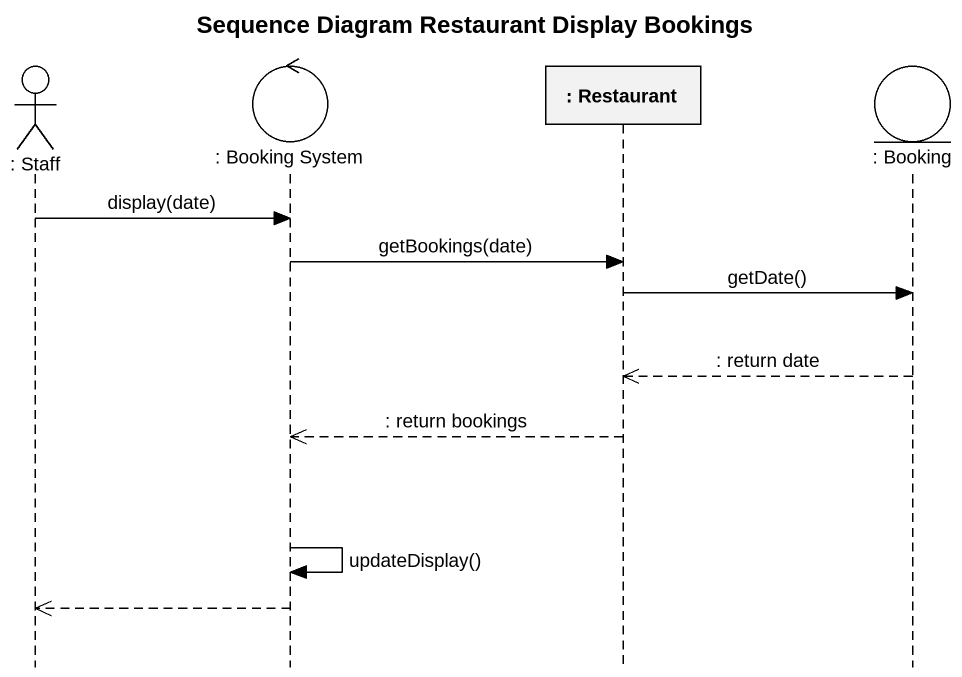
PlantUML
@startuml
title Sequence Diagram Restaurant Display Bookings
hide footbox
actor ": Staff" as Staff
control ": Booking System" as Booking_System
participant ": Restaurant" as Restaurant
entity ": Booking" as Booking

Staff -> Booking_System : display(date)
Booking_System -> Restaurant : getBookings(date)
Restaurant -> Booking : getDate()
Booking -->> Restaurant : : return date
Restaurant -->> Booking_System : : return bookings
Booking_System -> Booking_System : updateDisplay()
Booking_System -->> Staff
@enduml
